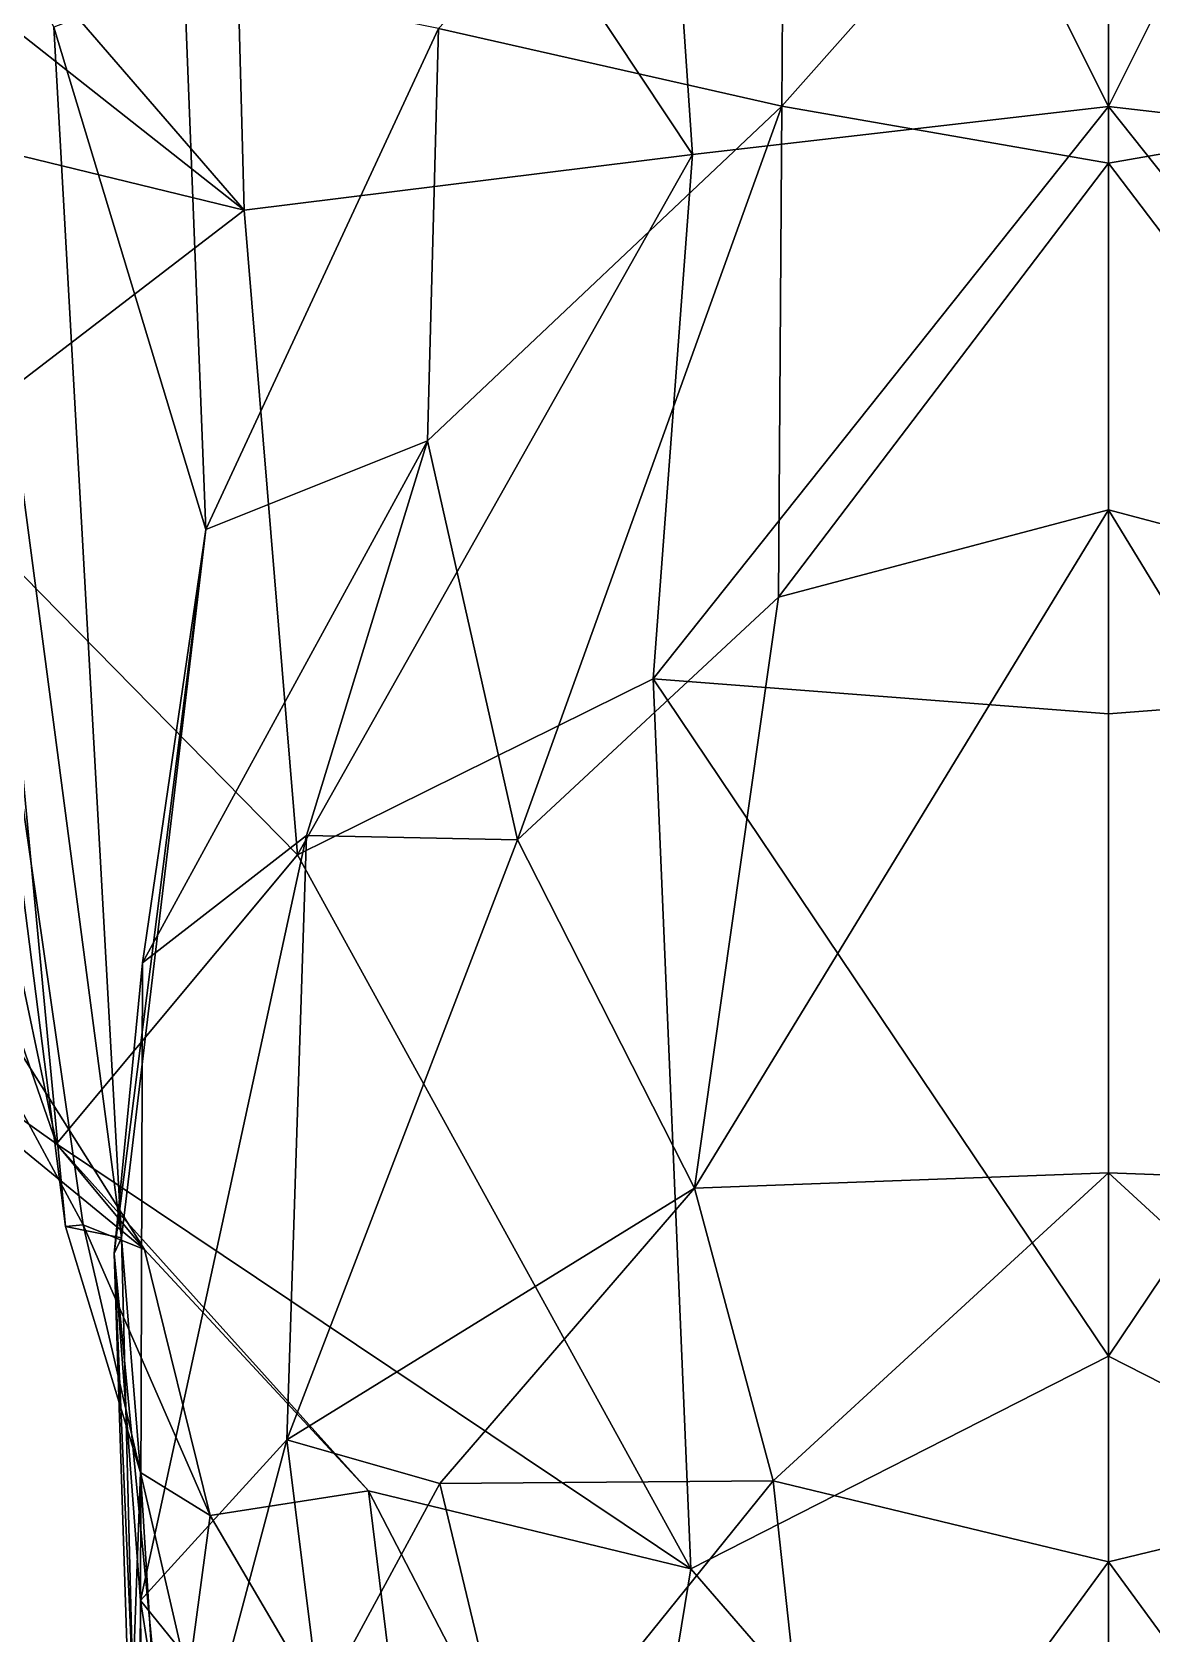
# Model space of a CAD drawing. Extents: x -0.45 to 0.39, y -1.3 to 2.18.
# Drawn here: x -0.0981 to 0.004, y -0.6943 to -0.5484 of the extents above; entities that cross this region are included whole.
import ezdxf

# ---------------------------------------------------------------- set-up
doc = ezdxf.new("R2010")
doc.units = 0

msp = doc.modelspace()

# ---------------------------------------------------------------- linework, layer by layer
for points in [[(-0.04419, -0.46683, 0.93773), (0, -0.45684, 0.91897), (0, -0.55517, 0.99786)], [(0, -0.45684, 0.91897), (0.04419, -0.46683, 0.93773), (0, -0.55517, 0.99786)], [(-0.0806, -0.49521, 0.9767), (-0.04419, -0.46683, 0.93773), (-0.0379, -0.55954, 1.00081)], [(-0.0379, -0.55954, 1.00081), (-0.04419, -0.46683, 0.93773), (0, -0.55517, 0.99786)], [(0.04419, -0.46683, 0.93773), (0.0379, -0.55954, 1.00081), (0, -0.55517, 0.99786)], [(-0.11169, -0.52657, 1.03896), (-0.0806, -0.49521, 0.9767), (-0.07875, -0.56461, 1.02342)], [(-0.07875, -0.56461, 1.02342), (-0.0806, -0.49521, 0.9767), (-0.0379, -0.55954, 1.00081)], [(-0.02976, -0.55513, 1.34708), (-0.02948, -0.51465, 1.32739), (-0.06104, -0.54807, 1.32)], [(0, -0.52161, 1.32434), (-0.02948, -0.51465, 1.32739), (-0.02976, -0.55513, 1.34708)], [(0.02948, -0.51465, 1.32739), (0, -0.52161, 1.32434), (0.02976, -0.55513, 1.34708)], [(0, -0.56032, 1.34113), (0, -0.52161, 1.32434), (-0.02976, -0.55513, 1.34708)], [(0, -0.52161, 1.32434), (0, -0.56032, 1.34113), (0.02976, -0.55513, 1.34708)], [(-0.10763, -0.5242, 1.27492), (-0.10776, -0.55766, 1.25811), (-0.09503, -0.65717, 1.27955)], [(-0.08994, -0.6582, 1.31352), (-0.10763, -0.5242, 1.27492), (-0.09503, -0.65717, 1.27955)], [(-0.0961, -0.54793, 1.28456), (-0.10763, -0.5242, 1.27492), (-0.08994, -0.6582, 1.31352)], [(-0.11431, -0.53658, 1.04899), (-0.11169, -0.52657, 1.03896), (-0.07875, -0.56461, 1.02342)], [(-0.11434, -0.55596, 1.05551), (-0.11431, -0.53658, 1.04899), (-0.07875, -0.56461, 1.02342)], [(-0.08225, -0.59369, 1.31489), (-0.08421, -0.54335, 1.29256), (-0.0961, -0.54793, 1.28456)], [(-0.06104, -0.54807, 1.32), (-0.08421, -0.54335, 1.29256), (-0.08225, -0.59369, 1.31489)], [(-0.08225, -0.59369, 1.31489), (-0.0961, -0.54793, 1.28456), (-0.08994, -0.6582, 1.31352)], [(-0.06206, -0.58561, 1.3367), (-0.06104, -0.54807, 1.32), (-0.08225, -0.59369, 1.31489)], [(-0.02976, -0.55513, 1.34708), (-0.06104, -0.54807, 1.32), (-0.06206, -0.58561, 1.3367)], [(-0.06206, -0.58561, 1.3367), (-0.05386, -0.62197, 1.39007), (-0.02976, -0.55513, 1.34708)], [(-0.05386, -0.62197, 1.39007), (-0.03006, -0.59985, 1.40251), (-0.02976, -0.55513, 1.34708)], [(0, -0.61047, 1.02605), (-0.04149, -0.60729, 1.03447), (0, -0.55517, 0.99786)], [(-0.0379, -0.55954, 1.00081), (0, -0.55517, 0.99786), (-0.04149, -0.60729, 1.03447)], [(-0.02976, -0.55513, 1.34708), (-0.03006, -0.59985, 1.40251), (0, -0.56032, 1.34113)], [(0.03006, -0.59985, 1.40251), (0.02976, -0.55513, 1.34708), (0, -0.56032, 1.34113)], [(0, -0.55517, 0.99786), (0.0379, -0.55954, 1.00081), (0.04149, -0.60729, 1.03447)], [(0.04149, -0.60729, 1.03447), (0, -0.61047, 1.02605), (0, -0.55517, 0.99786)], [(-0.10893, -0.58772, 1.08113), (-0.11434, -0.55596, 1.05551), (-0.07875, -0.56461, 1.02342)], [(-0.10776, -0.55766, 1.25811), (-0.11838, -0.61088, 1.20651), (-0.09342, -0.65702, 1.2468)], [(-0.09503, -0.65717, 1.27955), (-0.10776, -0.55766, 1.25811), (-0.09342, -0.65702, 1.2468)], [(-0.07875, -0.56461, 1.02342), (-0.0379, -0.55954, 1.00081), (-0.07391, -0.62332, 1.08079)], [(-0.04149, -0.60729, 1.03447), (-0.07391, -0.62332, 1.08079), (-0.0379, -0.55954, 1.00081)], [(0, -0.59189, 1.40936), (0, -0.56032, 1.34113), (-0.03006, -0.59985, 1.40251)], [(0, -0.56032, 1.34113), (0, -0.59189, 1.40936), (0.03006, -0.59985, 1.40251)], [(-0.10893, -0.58772, 1.08113), (-0.07875, -0.56461, 1.02342), (-0.07391, -0.62332, 1.08079)], [(-0.06206, -0.58561, 1.3367), (-0.08225, -0.59369, 1.31489), (-0.08802, -0.63315, 1.39878)], [(-0.07307, -0.62155, 1.40534), (-0.06206, -0.58561, 1.3367), (-0.08802, -0.63315, 1.39878)], [(-0.07307, -0.62155, 1.40534), (-0.05386, -0.62197, 1.39007), (-0.06206, -0.58561, 1.3367)], [(-0.10932, -0.61081, 1.12595), (-0.10893, -0.58772, 1.08113), (-0.09585, -0.64964, 1.14733)], [(-0.09585, -0.64964, 1.14733), (-0.10893, -0.58772, 1.08113), (-0.07391, -0.62332, 1.08079)], [(0, -0.59189, 1.40936), (-0.03771, -0.65369, 1.49032), (0, -0.65228, 1.52011)], [(-0.03006, -0.59985, 1.40251), (-0.03771, -0.65369, 1.49032), (0, -0.59189, 1.40936)], [(0.03771, -0.65369, 1.49032), (0, -0.59189, 1.40936), (0, -0.65228, 1.52011)], [(0.03771, -0.65369, 1.49032), (0.03006, -0.59985, 1.40251), (0, -0.59189, 1.40936)], [(-0.08225, -0.59369, 1.31489), (-0.08994, -0.6582, 1.31352), (-0.0906, -0.65965, 1.38362)], [(-0.0906, -0.65965, 1.38362), (-0.08802, -0.63315, 1.39878), (-0.08225, -0.59369, 1.31489)], [(-0.03006, -0.59985, 1.40251), (-0.05386, -0.62197, 1.39007), (-0.03771, -0.65369, 1.49032)], [(-0.07391, -0.62332, 1.08079), (-0.04149, -0.60729, 1.03447), (-0.03806, -0.68837, 1.13986)], [(0, -0.66899, 1.07211), (-0.03806, -0.68837, 1.13986), (-0.04149, -0.60729, 1.03447)], [(-0.04149, -0.60729, 1.03447), (0, -0.61047, 1.02605), (0, -0.66899, 1.07211)], [(0.03806, -0.68837, 1.13986), (0, -0.66899, 1.07211), (0.04149, -0.60729, 1.03447)], [(0, -0.61047, 1.02605), (0.04149, -0.60729, 1.03447), (0, -0.66899, 1.07211)], [(-0.12395, -0.62967, 1.15451), (-0.10932, -0.61081, 1.12595), (-0.09585, -0.64964, 1.14733)], [(-0.11838, -0.61088, 1.20651), (-0.12395, -0.62967, 1.15451), (-0.08783, -0.65926, 1.18816)], [(-0.09342, -0.65702, 1.2468), (-0.11838, -0.61088, 1.20651), (-0.08783, -0.65926, 1.18816)], [(-0.08821, -0.69125, 1.44313), (-0.07487, -0.6766, 1.46666), (-0.07307, -0.62155, 1.40534)], [(-0.08802, -0.63315, 1.39878), (-0.08821, -0.69125, 1.44313), (-0.07307, -0.62155, 1.40534)], [(-0.07307, -0.62155, 1.40534), (-0.07487, -0.6766, 1.46666), (-0.05386, -0.62197, 1.39007)], [(-0.03771, -0.65369, 1.49032), (-0.05386, -0.62197, 1.39007), (-0.07487, -0.6766, 1.46666)], [(-0.09585, -0.64964, 1.14733), (-0.07391, -0.62332, 1.08079), (-0.03806, -0.68837, 1.13986)], [(-0.08783, -0.65926, 1.18816), (-0.12395, -0.62967, 1.15451), (-0.09585, -0.64964, 1.14733)], [(-0.08802, -0.63315, 1.39878), (-0.0906, -0.65965, 1.38362), (-0.08821, -0.69125, 1.44313)], [(-0.06743, -0.68126, 1.19549), (-0.09585, -0.64964, 1.14733), (-0.03806, -0.68837, 1.13986)], [(-0.08783, -0.65926, 1.18816), (-0.09585, -0.64964, 1.14733), (-0.06743, -0.68126, 1.19549)], [(0, -0.65228, 1.52011), (-0.03771, -0.65369, 1.49032), (-0.03056, -0.68034, 1.54355)], [(0, -0.68772, 1.57348), (0, -0.65228, 1.52011), (-0.03056, -0.68034, 1.54355)], [(0.03771, -0.65369, 1.49032), (0, -0.65228, 1.52011), (0.03056, -0.68034, 1.54355)], [(0, -0.65228, 1.52011), (0, -0.68772, 1.57348), (0.03056, -0.68034, 1.54355)], [(-0.06094, -0.68058, 1.50741), (-0.03771, -0.65369, 1.49032), (-0.07487, -0.6766, 1.46666)], [(-0.03056, -0.68034, 1.54355), (-0.03771, -0.65369, 1.49032), (-0.06094, -0.68058, 1.50741)], [(-0.09503, -0.65717, 1.27955), (-0.09342, -0.65702, 1.2468), (-0.08819, -0.67958, 1.28829)], [(-0.08994, -0.6582, 1.31352), (-0.09503, -0.65717, 1.27955), (-0.08819, -0.67958, 1.28829)], [(-0.09342, -0.65702, 1.2468), (-0.08783, -0.65926, 1.18816), (-0.08185, -0.68349, 1.22991)], [(-0.08819, -0.67958, 1.28829), (-0.09342, -0.65702, 1.2468), (-0.08185, -0.68349, 1.22991)], [(-0.0889, -0.69887, 1.35742), (-0.0906, -0.65965, 1.38362), (-0.08994, -0.6582, 1.31352)], [(-0.0889, -0.69887, 1.35742), (-0.08994, -0.6582, 1.31352), (-0.08819, -0.67958, 1.28829)], [(-0.08185, -0.68349, 1.22991), (-0.08783, -0.65926, 1.18816), (-0.06743, -0.68126, 1.19549)], [(-0.08275, -0.7409, 1.39802), (-0.08843, -0.72691, 1.42885), (-0.0906, -0.65965, 1.38362)], [(-0.0889, -0.69887, 1.35742), (-0.08275, -0.7409, 1.39802), (-0.0906, -0.65965, 1.38362)], [(-0.0906, -0.65965, 1.38362), (-0.08843, -0.72691, 1.42885), (-0.08821, -0.69125, 1.44313)], [(0, -0.66899, 1.07211), (0, -0.73229, 1.23315), (-0.03806, -0.68837, 1.13986)], [(0, -0.73229, 1.23315), (0, -0.66899, 1.07211), (0.03806, -0.68837, 1.13986)], [(-0.0811, -0.70001, 1.48106), (-0.07487, -0.6766, 1.46666), (-0.08821, -0.69125, 1.44313)], [(-0.07185, -0.70079, 1.51741), (-0.07487, -0.6766, 1.46666), (-0.0811, -0.70001, 1.48106)], [(-0.06094, -0.68058, 1.50741), (-0.07487, -0.6766, 1.46666), (-0.07185, -0.70079, 1.51741)], [(-0.08504, -0.73078, 1.3444), (-0.0889, -0.69887, 1.35742), (-0.08819, -0.67958, 1.28829)], [(-0.08387, -0.69841, 1.27404), (-0.08819, -0.67958, 1.28829), (-0.08185, -0.68349, 1.22991)], [(-0.08504, -0.73078, 1.3444), (-0.08819, -0.67958, 1.28829), (-0.08387, -0.69841, 1.27404)], [(-0.06743, -0.68126, 1.19549), (-0.06327, -0.71518, 1.26221), (-0.08185, -0.68349, 1.22991)], [(-0.05399, -0.70939, 1.55948), (-0.06094, -0.68058, 1.50741), (-0.07185, -0.70079, 1.51741)], [(-0.06743, -0.68126, 1.19549), (-0.03806, -0.68837, 1.13986), (-0.04423, -0.72601, 1.25024)], [(-0.06327, -0.71518, 1.26221), (-0.06743, -0.68126, 1.19549), (-0.04423, -0.72601, 1.25024)], [(-0.03056, -0.68034, 1.54355), (-0.06094, -0.68058, 1.50741), (-0.05399, -0.70939, 1.55948)], [(-0.02589, -0.7231, 1.60094), (-0.03056, -0.68034, 1.54355), (-0.05399, -0.70939, 1.55948)], [(0, -0.68772, 1.57348), (-0.03056, -0.68034, 1.54355), (-0.02589, -0.7231, 1.60094)], [(0.03056, -0.68034, 1.54355), (0, -0.68772, 1.57348), (0.02589, -0.7231, 1.60094)], [(-0.08387, -0.69841, 1.27404), (-0.08185, -0.68349, 1.22991), (-0.06327, -0.71518, 1.26221)], [(-0.04423, -0.72601, 1.25024), (-0.03806, -0.68837, 1.13986), (0, -0.73229, 1.23315)], [(0, -0.72424, 1.62261), (0, -0.68772, 1.57348), (-0.02589, -0.7231, 1.60094)], [(0, -0.68772, 1.57348), (0, -0.72424, 1.62261), (0.02589, -0.7231, 1.60094)], [(0.03806, -0.68837, 1.13986), (0.04423, -0.72601, 1.25024), (0, -0.73229, 1.23315)], [(-0.08792, -0.73716, 1.48489), (-0.08821, -0.69125, 1.44313), (-0.08843, -0.72691, 1.42885)], [(-0.0811, -0.70001, 1.48106), (-0.08821, -0.69125, 1.44313), (-0.084, -0.71784, 1.48154)], [(-0.084, -0.71784, 1.48154), (-0.08821, -0.69125, 1.44313), (-0.08792, -0.73716, 1.48489)]]:
    msp.add_3dface(points)

doc.saveas('drawing.dxf')
